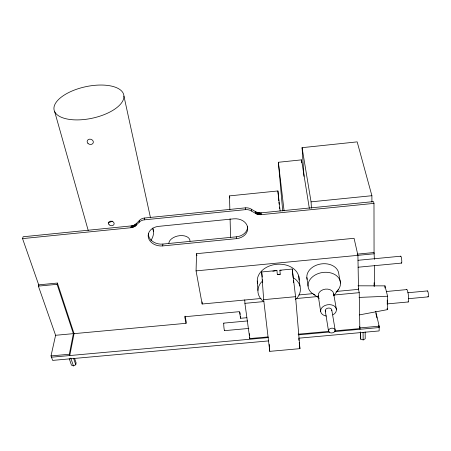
<?xml version="1.0" encoding="UTF-8"?>
<svg xmlns="http://www.w3.org/2000/svg" width="451" height="451" viewBox="0 0 451 451"><rect width="100%" height="100%" fill="white"/><g stroke="black" fill="none" stroke-linecap="round" stroke-linejoin="round"><path stroke-width="0.68" d="M375.694 311.291L379.161 326.18L379.144 330.933L298.573 338.205M384.934 287.986L384.957 285.872L357.998 285.81M359.396 314.905L387.432 309.64L387.601 296.217L384.957 285.872M261.044 298.489L202.144 304.008L202.183 301.911M202.144 304.008L196.061 270.882L196.551 253.682L354.069 238.297L357.908 255.294L358.511 289.362L336.773 291.397M73.863 333.661L186.06 323.311L186.139 321.394L185.062 316.134M162.726 245.919A12.532 9.832 4.9 0 1 148.323 237.367A12.532 9.832 4.9 0 1 158.577 226.368L233.776 218.836A12.566 9.978 -2 0 1 247.638 227.501A12.566 9.978 -2 0 1 236.499 238.647L162.726 245.919L162.879 244.07A12.493 9.815 4.9 0 1 148.351 233.691M38.978 285.624L22.55 238.613L131.664 227.648L135.266 226.131L139.15 222.292A8.118 6.404 6.5 0 1 144.382 219.834L144.596 218.019L245.31 207.855A8.118 6.534 -3.2 0 1 251.28 209.196L256.433 212.156L260.498 212.911L373.501 201.591L373.986 203.378L374.059 252.566M139.15 222.292L139.382 220.471A8.09 6.399 6.5 0 1 144.596 218.019M135.734 225.737L135.976 223.916L139.382 220.471M136.163 225.308L136.399 223.487M134.748 226.492L134.99 224.666L135.976 223.916M135.266 226.131L135.503 224.31M133.603 227.084L133.846 225.258L134.99 224.666M134.195 226.808L134.437 224.981M132.335 227.507L132.577 225.68L133.846 225.258M132.983 227.321L133.225 225.494M131.664 227.648L131.912 225.821L132.577 225.68M130.976 227.744L131.224 225.917L131.912 225.821M69.234 358.63L71.478 365.152L73.445 365.896L75.762 364.763L76.112 362.897L74.567 358.331M57.395 283.053L74.065 333.644L69.753 355.551L69.313 354.26L73.389 333.65L57.097 284.316L57.395 283.053L38.707 284.852L38.374 286.12L55.597 335.29L51.014 355.918L52.643 360.4L268.441 340.922M22.55 238.613L23.119 236.769L131.224 225.917M333.701 295.794L338.566 289.3M262.454 279.727L262.55 281.069L261.095 282.444A21.293 15.824 -4.9 0 0 263.649 301.522M295.49 299.43L296.921 298.134A21.293 15.824 -4.9 0 0 295.039 278.932L293.133 277.788L292.254 269.044L279.862 270.228L280.263 274.231L277.326 274.512L276.942 270.51L261.665 271.97L263.666 299.661L269.76 351.357L299.926 348.657L295.563 296.679L292.254 269.044M360.27 331.851L360.732 339.191L363.168 339.919L365.22 338.791L365.141 331.913M272.838 271.214L276.942 270.51M303.991 176.364L302.074 147.669L357.181 141.873L371.895 195.711L371.917 202.048M282.721 210.95L278.368 162.275L301.522 159.863L309.341 208.385M277.326 274.512L280.263 274.231M229.858 209.777L229.497 195.886L277.906 190.953L280.133 211M302.074 147.669L311.06 201.845L371.895 195.711M144.382 219.834L245.4 209.653A8.141 6.539 -3.1 0 1 251.393 211L256.557 213.96L260.639 214.721L373.986 203.378M162.879 244.07L236.437 236.809A12.527 9.967 -2 0 0 247.605 226.419M357.124 254.155L374.059 252.521L374.381 259.393M38.374 286.12L57.097 284.316M196.061 270.882L374.375 253.761M358.009 260.3L400.725 256.202M358.088 267.229L401.559 263.085M298.906 294.943L312.932 293.629M263.666 299.661L295.563 296.679M268.001 336.92L249.775 338.571L244.91 303.343L263.846 301.578M296.104 298.562L317.842 296.532M333.971 295.027L359.221 292.671L359.836 328.604L334.597 330.893M386.298 291.509L406.875 289.587M407.794 292.744L427.441 290.918M408.482 298.686L428.168 296.865M386.986 303.929L408.279 301.961M55.597 335.29L73.389 333.65M186.06 323.311L184.713 316.732L239.571 311.647L240.535 318.288L246.827 317.707M223.831 323.113L247.458 320.943M224.502 330.656L248.851 328.435M51.014 355.918L69.313 354.26M359.672 326.563L359.949 327.922L379.161 326.18M298.145 334.191L328.988 331.4M51.482 357.203L268.294 337.579M298.466 334.845L329.343 332.054M334.253 331.609L379.161 327.544L378.682 325.492M359.092 297.423L387.601 296.217M279.862 270.228L281.21 270.358M313.349 294.137L319.291 298.325M70.768 358.066L73.445 365.896M73.552 358.241L75.762 364.763M54.729 111.809L88.216 230.472M387.105 308.343L387.432 309.64M375.863 313.383L376.935 317.972M123.94 96.136A35.652 16.089 -12.2 0 1 72.137 119.712A35.652 16.089 -12.2 0 1 70.728 91.587A35.652 16.089 -12.2 0 1 123.94 96.136L150.493 217.782M152.742 228.093L153.492 231.526M358.336 288.544L359.221 292.671M340.511 283.07L338.876 274.462A16.106 12.03 -8.4 0 0 320.949 263.953A16.106 12.03 -8.4 0 0 307.17 279.361M196.551 253.682L196.924 255.734M333.672 293.922L336.423 309.504M331.795 310.125L335.217 330.267A3.382 2.385 -7.6 0 1 330.262 332.776A3.382 2.385 -7.6 0 1 330.076 328.649A3.382 2.385 -7.6 0 1 335.217 330.267M325.261 310.728L328.486 330.876M318.248 295.749L320.638 311.342M239.887 312.391L240.174 314.386M306.843 277.506L308.056 286.131M229.497 195.886L229.785 197.972M298.709 276.023L300.005 286.131M278.368 162.275L284.091 210.916M298.799 339.028L298.962 340.404M299.205 342.467L299.926 348.657M261.665 271.97L262.256 277.049M262.55 281.069L262.707 282.439M277.906 190.953L278.814 200.768M278.943 202.166L279.135 204.269M279.394 207.077L279.524 208.475M293.37 280.545L293.545 282.614M261.202 212.866L261.349 214.676M260.498 212.911L260.639 214.721M259.787 212.911L259.928 214.715M269.241 344.468L269.444 347.225M269.551 348.6L269.76 351.357M259.088 212.855L259.224 214.665M258.395 212.754L258.53 214.558M257.718 212.601L257.848 214.405M257.059 212.398L257.188 214.208M256.433 212.156L256.557 213.96M255.83 211.869L255.959 213.673M255.266 211.536L255.39 213.34M301.522 159.863L301.713 162.659M257.921 290.461L257.267 280.325A20.971 15.751 -5 0 1 279.124 264.173A20.971 15.751 -5 0 1 299.092 280.127M251.28 209.196L251.393 211M311.06 201.845L311.449 208.165M245.31 207.855L245.4 209.653M249.538 333.661L249.64 335.769M249.707 337.168L249.775 338.571M244.758 299.881L244.91 303.343M240.462 316.377L240.535 318.288M236.437 236.809L236.499 238.647M230.089 218.803L230.579 237.553M359.949 327.922L359.971 329.281M360.625 332.325L360.732 339.191M363.066 332.353L363.168 339.919M374.386 265.735L374.409 286.159M374.104 282.76L374.11 286.289M314.995 295.01A16.321 12.081 -8.2 0 1 311.415 277.867A16.321 12.081 -8.2 0 1 334.822 274.535A16.321 12.081 -8.2 0 1 336.096 292.011M318.665 297.175A7.768 5.688 -8.1 0 1 325.402 289.136A7.768 5.688 -8.1 0 1 333.537 295.422M326.361 316.061A7.949 5.722 -7.9 0 1 321.631 308.027A7.949 5.722 -7.9 0 1 333.903 305.817A7.949 5.722 -7.9 0 1 332.928 314.877M325.757 311.867A3.287 2.368 -7.9 0 1 327.984 308.112A3.287 2.368 -7.9 0 1 331.71 310.745M257.634 283.735A20.971 15.751 -5 0 1 257.262 281.012M400.612 256.416A3.478 0.536 83.9 0 1 401.694 259.725A3.478 0.536 83.9 0 1 401.255 262.798M152.912 228.837A31.446 18.485 -13.7 0 1 150.916 240.524M108.234 222.957A31.446 18.485 -13.7 0 1 112.44 221.176M387.217 300.112A6.263 0.817 83.6 0 1 387.24 302.689M406.622 289.615A6.275 0.987 83.5 0 1 408.443 295.726A6.275 0.987 83.5 0 1 408.02 301.967M427.317 291.058A2.999 0.547 83.3 0 1 428.382 294.142A2.999 0.547 83.3 0 1 427.852 296.532M224.598 330.183A3.788 0.282 84.8 0 1 223.921 327.308A3.788 0.282 84.8 0 1 223.921 323.266M168.837 243.281A10.723 6.528 -11 0 1 179.797 235.659A10.723 6.528 -11 0 1 190.018 241.189M87.956 143.39A3.151 2.61 17.4 0 0 93.205 142.882A3.151 2.61 17.4 0 0 89.569 139.167A3.151 2.61 17.4 0 0 87.956 143.39M109.136 224.795A2.892 2.255 10.9 0 0 114.007 224.361A2.892 2.255 10.9 0 0 110.704 221.176A2.892 2.255 10.9 0 0 109.136 224.795"/></g></svg>
